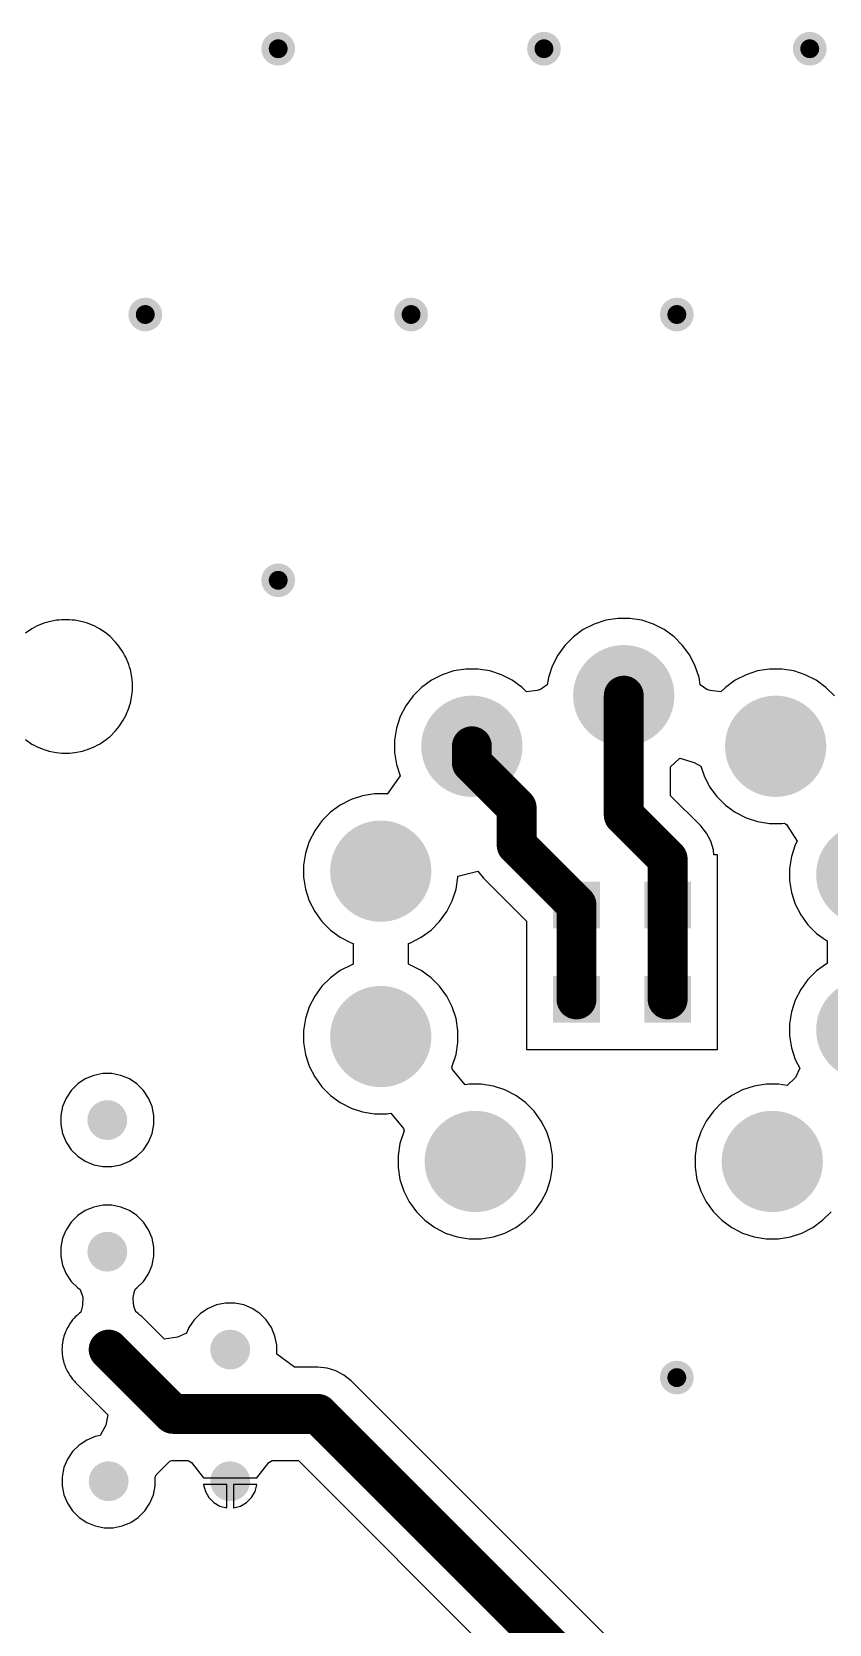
# Model space of a CAD drawing. Header units: inches. Extents: x 4.53 to 13.89, y 0.79 to 10.58.
# Drawn here: x 6.131 to 7.312, y 5.147 to 7.505 of the extents above; entities that cross this region are included whole.
import ezdxf

# ---------------------------------------------------------------- set-up
doc = ezdxf.new("R2010")
doc.units = ezdxf.units.IN
doc.header["$MEASUREMENT"] = 0
for name, color, linetype in [('Bottom Layer', 5, 'Continuous'), ('Pad Holes', 156, 'Continuous'), ('Via Holes', 16, 'Continuous')]:
    doc.layers.add(name, color=color, linetype=linetype)

# ---------------------------------------------------------------- blocks, each defined once
blk = doc.blocks.new('RES_2W_VERTICAL_38')
at = {"layer": 'Bottom Layer'}
h = blk.add_hatch(color=5, dxfattribs=at)
edge = h.paths.add_edge_path()
edge.add_arc((0, 0), 0.0295, 0, 360)
h = blk.add_hatch(color=5, dxfattribs=at)
edge = h.paths.add_edge_path()
edge.add_arc((0.195, 0), 0.0295, 0, 360)
at = {"layer": 'Pad Holes'}
h = blk.add_hatch(color=7, dxfattribs=at)
edge = h.paths.add_edge_path()
edge.add_arc((0, 0), 0.0197, 0, 360)
h = blk.add_hatch(color=7, dxfattribs=at)
edge = h.paths.add_edge_path()
edge.add_arc((0.195, 0), 0.0197, 0, 360)
blk = doc.blocks.new('EL84_B_58')
at = {"layer": 'Bottom Layer'}
h = blk.add_hatch(color=5, dxfattribs=at)
edge = h.paths.add_edge_path()
edge.add_arc((-0.22, 0.31), 0.075, 0, 360)
h = blk.add_hatch(color=5, dxfattribs=at)
edge = h.paths.add_edge_path()
edge.add_arc((0.22, 0.31), 0.075, 0, 360)
h = blk.add_hatch(color=5, dxfattribs=at)
edge = h.paths.add_edge_path()
edge.add_arc((-0.36, 0.115), 0.075, 0, 360)
h = blk.add_hatch(color=5, dxfattribs=at)
edge = h.paths.add_edge_path()
edge.add_arc((0.36, 0.125), 0.075, 0, 360)
for points in [[(-0.0996, 0.1046), (-0.0304, 0.1046), (-0.0304, 0.0354), (-0.0996, 0.0354)], [(0.0354, 0.1046), (0.1046, 0.1046), (0.1046, 0.0354), (0.0354, 0.0354)], [(-0.0996, -0.0354), (-0.0304, -0.0354), (-0.0304, -0.1046), (-0.0996, -0.1046)], [(0.0354, -0.0354), (0.1046, -0.0354), (0.1046, -0.1046), (0.0354, -0.1046)]]:
    blk.add_hatch(color=5, dxfattribs=at).paths.add_polyline_path(points)
h = blk.add_hatch(color=5, dxfattribs=at)
edge = h.paths.add_edge_path()
edge.add_arc((-0.36, -0.115), 0.075, 0, 360)
h = blk.add_hatch(color=5, dxfattribs=at)
edge = h.paths.add_edge_path()
edge.add_arc((0.36, -0.12), 0.075, 0, 360)
h = blk.add_hatch(color=5, dxfattribs=at)
edge = h.paths.add_edge_path()
edge.add_arc((-0.225, -0.305), 0.075, 0, 360)
h = blk.add_hatch(color=5, dxfattribs=at)
edge = h.paths.add_edge_path()
edge.add_arc((0.225, -0.305), 0.075, 0, 360)
h = blk.add_hatch(color=5, dxfattribs=at)
edge = h.paths.add_edge_path()
edge.add_arc((0, -0.38), 0.075, 0, 360)
at = {"layer": 'Pad Holes'}
h = blk.add_hatch(color=7, dxfattribs=at)
edge = h.paths.add_edge_path()
edge.add_arc((-0.22, 0.31), 0.038, 0, 360)
h = blk.add_hatch(color=7, dxfattribs=at)
edge = h.paths.add_edge_path()
edge.add_arc((0.22, 0.31), 0.038, 0, 360)
h = blk.add_hatch(color=7, dxfattribs=at)
edge = h.paths.add_edge_path()
edge.add_arc((-0.36, 0.115), 0.038, 0, 360)
h = blk.add_hatch(color=7, dxfattribs=at)
edge = h.paths.add_edge_path()
edge.add_arc((0.36, 0.125), 0.038, 0, 360)
h = blk.add_hatch(color=7, dxfattribs=at)
edge = h.paths.add_edge_path()
edge.add_arc((-0.065, 0.07), 0.0222, 0, 360)
h = blk.add_hatch(color=7, dxfattribs=at)
edge = h.paths.add_edge_path()
edge.add_arc((0.07, 0.07), 0.0222, 0, 360)
h = blk.add_hatch(color=7, dxfattribs=at)
edge = h.paths.add_edge_path()
edge.add_arc((-0.065, -0.07), 0.0222, 0, 360)
h = blk.add_hatch(color=7, dxfattribs=at)
edge = h.paths.add_edge_path()
edge.add_arc((0.07, -0.07), 0.0222, 0, 360)
h = blk.add_hatch(color=7, dxfattribs=at)
edge = h.paths.add_edge_path()
edge.add_arc((-0.36, -0.115), 0.038, 0, 360)
h = blk.add_hatch(color=7, dxfattribs=at)
edge = h.paths.add_edge_path()
edge.add_arc((0.36, -0.12), 0.038, 0, 360)
h = blk.add_hatch(color=7, dxfattribs=at)
edge = h.paths.add_edge_path()
edge.add_arc((-0.225, -0.305), 0.038, 0, 360)
h = blk.add_hatch(color=7, dxfattribs=at)
edge = h.paths.add_edge_path()
edge.add_arc((0.225, -0.305), 0.038, 0, 360)
h = blk.add_hatch(color=7, dxfattribs=at)
edge = h.paths.add_edge_path()
edge.add_arc((0, -0.38), 0.038, 0, 360)
blk = doc.blocks.new('RES_2W_VERTICAL_94')
at = {"layer": 'Bottom Layer'}
h = blk.add_hatch(color=5, dxfattribs=at)
edge = h.paths.add_edge_path()
edge.add_arc((0, 0), 0.0295, 0, 360)
h = blk.add_hatch(color=5, dxfattribs=at)
edge = h.paths.add_edge_path()
edge.add_arc((0.195, 0), 0.0295, 0, 360)
at = {"layer": 'Pad Holes'}
h = blk.add_hatch(color=7, dxfattribs=at)
edge = h.paths.add_edge_path()
edge.add_arc((0, 0), 0.0197, 0, 360)
h = blk.add_hatch(color=7, dxfattribs=at)
edge = h.paths.add_edge_path()
edge.add_arc((0.195, 0), 0.0197, 0, 360)
blk = doc.blocks.new('RES_2W_VERTICAL_98')
at = {"layer": 'Bottom Layer'}
h = blk.add_hatch(color=5, dxfattribs=at)
edge = h.paths.add_edge_path()
edge.add_arc((0, 0), 0.0295, 0, 360)
h = blk.add_hatch(color=5, dxfattribs=at)
edge = h.paths.add_edge_path()
edge.add_arc((0.195, 0), 0.0295, 0, 360)
at = {"layer": 'Pad Holes'}
h = blk.add_hatch(color=7, dxfattribs=at)
edge = h.paths.add_edge_path()
edge.add_arc((0, 0), 0.0197, 0, 360)
h = blk.add_hatch(color=7, dxfattribs=at)
edge = h.paths.add_edge_path()
edge.add_arc((0.195, 0), 0.0197, 0, 360)

msp = doc.modelspace()

# ---------------------------------------------------------------- hatches: boundary and pattern name
at = {"layer": 'Bottom Layer'}
h = msp.add_hatch(color=5, dxfattribs=at)
edge = h.paths.add_edge_path()
edge.add_arc((6.4961, 7.4803), 0.025, 0, 360)
h = msp.add_hatch(color=5, dxfattribs=at)
edge = h.paths.add_edge_path()
edge.add_arc((6.8898, 7.4803), 0.025, 0, 360)
h = msp.add_hatch(color=5, dxfattribs=at)
edge = h.paths.add_edge_path()
edge.add_arc((7.2835, 7.4803), 0.025, 0, 360)
h = msp.add_hatch(color=5, dxfattribs=at)
edge = h.paths.add_edge_path()
edge.add_arc((6.2992, 7.0866), 0.025, 0, 360)
h = msp.add_hatch(color=5, dxfattribs=at)
edge = h.paths.add_edge_path()
edge.add_arc((6.6929, 7.0866), 0.025, 0, 360)
h = msp.add_hatch(color=5, dxfattribs=at)
edge = h.paths.add_edge_path()
edge.add_arc((7.0866, 7.0866), 0.025, 0, 360)
h = msp.add_hatch(color=5, dxfattribs=at)
edge = h.paths.add_edge_path()
edge.add_arc((6.4961, 6.6929), 0.025, 0, 360)
h = msp.add_hatch(color=5, dxfattribs=at)
edge = h.paths.add_edge_path()
edge.add_arc((7.0866, 5.5118), 0.025, 0, 360)
at = {"layer": 'Via Holes'}
h = msp.add_hatch(color=7, dxfattribs=at)
edge = h.paths.add_edge_path()
edge.add_arc((6.4961, 7.4803), 0.014, 0, 360)
h = msp.add_hatch(color=7, dxfattribs=at)
edge = h.paths.add_edge_path()
edge.add_arc((6.8898, 7.4803), 0.014, 0, 360)
h = msp.add_hatch(color=7, dxfattribs=at)
edge = h.paths.add_edge_path()
edge.add_arc((7.2835, 7.4803), 0.014, 0, 360)
h = msp.add_hatch(color=7, dxfattribs=at)
edge = h.paths.add_edge_path()
edge.add_arc((6.2992, 7.0866), 0.014, 0, 360)
h = msp.add_hatch(color=7, dxfattribs=at)
edge = h.paths.add_edge_path()
edge.add_arc((6.6929, 7.0866), 0.014, 0, 360)
h = msp.add_hatch(color=7, dxfattribs=at)
edge = h.paths.add_edge_path()
edge.add_arc((7.0866, 7.0866), 0.014, 0, 360)
h = msp.add_hatch(color=7, dxfattribs=at)
edge = h.paths.add_edge_path()
edge.add_arc((6.4961, 6.6929), 0.014, 0, 360)
h = msp.add_hatch(color=7, dxfattribs=at)
edge = h.paths.add_edge_path()
edge.add_arc((7.0866, 5.5118), 0.014, 0, 360)

# ---------------------------------------------------------------- linework, layer by layer
at = {"layer": 'Bottom Layer'}
for p, q in [((6.1489, 6.6292), (6.1382, 6.6247)), ((6.1527, 6.6302), (6.1489, 6.6292)), ((6.1564, 6.6314), (6.1527, 6.6302)), ((6.1678, 6.6337), (6.1564, 6.6314)), ((6.1717, 6.6339), (6.1678, 6.6337)), ((6.1755, 6.6344), (6.1717, 6.6339)), ((6.1872, 6.6344), (6.1755, 6.6344)), ((6.191, 6.6339), (6.1872, 6.6344)), ((6.1949, 6.6337), (6.191, 6.6339)), ((6.2063, 6.6314), (6.1949, 6.6337)), ((6.21, 6.6302), (6.2063, 6.6314)), ((6.2138, 6.6292), (6.21, 6.6302)), ((6.2245, 6.6247), (6.2138, 6.6292)), ((6.9812, 6.6336), (6.9641, 6.628)), ((6.999, 6.6364), (6.9812, 6.6336)), ((7.017, 6.6364), (6.999, 6.6364)), ((7.0348, 6.6336), (7.017, 6.6364)), ((7.0519, 6.628), (7.0348, 6.6336)), ((6.1313, 6.621), (6.1216, 6.6146)), ((6.1348, 6.6228), (6.1313, 6.621)), ((6.1382, 6.6247), (6.1348, 6.6228)), ((6.2279, 6.6228), (6.2245, 6.6247)), ((6.2314, 6.621), (6.2279, 6.6228)), ((6.2411, 6.6146), (6.2314, 6.621)), ((6.244, 6.612), (6.2411, 6.6146)), ((6.2471, 6.6096), (6.244, 6.612)), ((6.2553, 6.6014), (6.2471, 6.6096)), ((6.9335, 6.6092), (6.9208, 6.5965)), ((6.9481, 6.6198), (6.9335, 6.6092)), ((6.9641, 6.628), (6.9481, 6.6198)), ((7.0679, 6.6198), (7.0519, 6.628)), ((7.0825, 6.6092), (7.0679, 6.6198)), ((7.0952, 6.5965), (7.0825, 6.6092)), ((6.2577, 6.5983), (6.2553, 6.6014)), ((6.2602, 6.5954), (6.2577, 6.5983)), ((6.2667, 6.5857), (6.2602, 6.5954)), ((6.2684, 6.5822), (6.2667, 6.5857)), ((6.2704, 6.5789), (6.2684, 6.5822)), ((6.9102, 6.5819), (6.902, 6.5659)), ((6.9208, 6.5965), (6.9102, 6.5819)), ((7.1058, 6.5819), (7.0952, 6.5965)), ((7.114, 6.5659), (7.1058, 6.5819)), ((6.2748, 6.5681), (6.2704, 6.5789)), ((6.2758, 6.5643), (6.2748, 6.5681)), ((6.2771, 6.5607), (6.2758, 6.5643)), ((6.2794, 6.5492), (6.2771, 6.5607)), ((6.7562, 6.5586), (6.7391, 6.553)), ((6.774, 6.5614), (6.7562, 6.5586)), ((6.792, 6.5614), (6.774, 6.5614)), ((6.8098, 6.5586), (6.792, 6.5614)), ((6.8269, 6.553), (6.8098, 6.5586)), ((6.902, 6.5659), (6.8964, 6.5488)), ((7.1196, 6.5488), (7.114, 6.5659)), ((7.2062, 6.5586), (7.1891, 6.553)), ((7.224, 6.5614), (7.2062, 6.5586)), ((7.242, 6.5614), (7.224, 6.5614)), ((7.2598, 6.5586), (7.242, 6.5614)), ((7.2769, 6.553), (7.2598, 6.5586)), ((6.2796, 6.5454), (6.2794, 6.5492)), ((6.2801, 6.5415), (6.2796, 6.5454)), ((6.2801, 6.5299), (6.2801, 6.5415)), ((6.7085, 6.5342), (6.6958, 6.5215)), ((6.7231, 6.5448), (6.7085, 6.5342)), ((6.7391, 6.553), (6.7231, 6.5448)), ((6.8429, 6.5448), (6.8269, 6.553)), ((6.8575, 6.5342), (6.8429, 6.5448)), ((6.8641, 6.5276), (6.8575, 6.5342)), ((6.8947, 6.538), (6.8847, 6.5313)), ((6.8964, 6.5488), (6.8947, 6.538)), ((7.1213, 6.538), (7.1196, 6.5488)), ((7.1313, 6.5313), (7.1213, 6.538)), ((7.1585, 6.5342), (7.1519, 6.5276)), ((7.1731, 6.5448), (7.1585, 6.5342)), ((7.1891, 6.553), (7.1731, 6.5448)), ((7.2929, 6.5448), (7.2769, 6.553)), ((7.3075, 6.5342), (7.2929, 6.5448)), ((7.3202, 6.5215), (7.3075, 6.5342)), ((6.2758, 6.507), (6.2771, 6.5107)), ((6.2771, 6.5107), (6.2794, 6.5221)), ((6.2794, 6.5221), (6.2796, 6.526)), ((6.2796, 6.526), (6.2801, 6.5299)), ((6.6958, 6.5215), (6.6852, 6.5069)), ((6.8798, 6.5294), (6.8641, 6.5276)), ((6.8847, 6.5313), (6.8798, 6.5294)), ((7.1362, 6.5294), (7.1313, 6.5313)), ((7.1519, 6.5276), (7.1362, 6.5294)), ((6.2667, 6.4856), (6.2684, 6.4891)), ((6.2684, 6.4891), (6.2704, 6.4925)), ((6.2704, 6.4925), (6.2748, 6.5033)), ((6.2748, 6.5033), (6.2758, 6.507)), ((6.677, 6.4909), (6.6714, 6.4738)), ((6.6852, 6.5069), (6.677, 6.4909)), ((6.2471, 6.4617), (6.2553, 6.47)), ((6.2553, 6.47), (6.2577, 6.473)), ((6.2577, 6.473), (6.2602, 6.476)), ((6.2602, 6.476), (6.2667, 6.4856)), ((6.6714, 6.4738), (6.6686, 6.456)), ((6.1216, 6.4568), (6.1313, 6.4503)), ((6.1313, 6.4503), (6.1348, 6.4486)), ((6.1348, 6.4486), (6.1382, 6.4467)), ((6.1382, 6.4467), (6.1489, 6.4422)), ((6.1489, 6.4422), (6.1527, 6.4412)), ((6.1527, 6.4412), (6.1564, 6.4399)), ((6.1564, 6.4399), (6.1678, 6.4377)), ((6.1949, 6.4377), (6.2063, 6.4399)), ((6.2063, 6.4399), (6.21, 6.4412)), ((6.21, 6.4412), (6.2138, 6.4422)), ((6.2138, 6.4422), (6.2245, 6.4467)), ((6.2245, 6.4467), (6.2279, 6.4486)), ((6.2279, 6.4486), (6.2314, 6.4503)), ((6.2314, 6.4503), (6.2411, 6.4568)), ((6.2411, 6.4568), (6.244, 6.4594)), ((6.244, 6.4594), (6.2471, 6.4617)), ((6.6686, 6.456), (6.6686, 6.438)), ((6.1678, 6.4377), (6.1717, 6.4374)), ((6.1717, 6.4374), (6.1755, 6.4369)), ((6.1755, 6.4369), (6.1872, 6.4369)), ((6.1872, 6.4369), (6.191, 6.4374)), ((6.191, 6.4374), (6.1949, 6.4377)), ((6.6686, 6.438), (6.6714, 6.4202)), ((6.6714, 6.4202), (6.677, 6.4031)), ((7.0772, 6.4167), (7.0913, 6.4292)), ((7.0772, 6.3737), (7.0772, 6.4167)), ((7.0913, 6.4292), (7.1125, 6.4229)), ((7.1125, 6.4229), (7.1224, 6.4174)), ((7.1224, 6.4174), (7.127, 6.4031)), ((6.677, 6.4031), (6.6575, 6.3763)), ((7.127, 6.4031), (7.1352, 6.3871)), ((6.6212, 6.3736), (6.6041, 6.368)), ((6.639, 6.3764), (6.6212, 6.3736)), ((6.657, 6.3764), (6.639, 6.3764)), ((6.6575, 6.3763), (6.657, 6.3764)), ((7.122, 6.329), (7.0772, 6.3737)), ((7.1352, 6.3871), (7.1458, 6.3725)), ((7.1458, 6.3725), (7.1585, 6.3598)), ((6.5735, 6.3492), (6.5608, 6.3365)), ((6.5881, 6.3598), (6.5735, 6.3492)), ((6.6041, 6.368), (6.5881, 6.3598)), ((7.1585, 6.3598), (7.1731, 6.3492)), ((7.1731, 6.3492), (7.1891, 6.341)), ((6.5502, 6.3219), (6.542, 6.3059)), ((6.5608, 6.3365), (6.5502, 6.3219)), ((7.1306, 6.3185), (7.122, 6.329)), ((7.1891, 6.341), (7.2062, 6.3354)), ((7.2062, 6.3354), (7.224, 6.3326)), ((7.224, 6.3326), (7.242, 6.3326)), ((7.242, 6.3326), (7.246, 6.3333)), ((7.246, 6.3333), (7.249, 6.3312)), ((7.249, 6.3312), (7.2649, 6.3066)), ((6.542, 6.3059), (6.5364, 6.2888)), ((7.137, 6.3065), (7.1306, 6.3185)), ((7.1409, 6.2935), (7.137, 6.3065)), ((7.262, 6.3009), (7.2564, 6.2838)), ((7.2649, 6.3066), (7.262, 6.3009)), ((6.5364, 6.2888), (6.5336, 6.271)), ((7.1416, 6.286), (7.1409, 6.2935)), ((7.147, 6.286), (7.1416, 6.286)), ((7.147, 6.138), (7.147, 6.286)), ((7.2564, 6.2838), (7.2536, 6.266)), ((6.5336, 6.271), (6.5336, 6.253)), ((6.5336, 6.253), (6.5364, 6.2352)), ((6.7596, 6.2352), (6.7624, 6.253)), ((6.7624, 6.2546), (6.7918, 6.2622)), ((6.7624, 6.253), (6.7624, 6.2546)), ((6.7918, 6.2622), (6.8004, 6.2517)), ((6.8004, 6.2517), (6.864, 6.1881)), ((7.2536, 6.266), (7.2536, 6.248)), ((6.5364, 6.2352), (6.542, 6.2181)), ((6.754, 6.2181), (6.7596, 6.2352)), ((7.2536, 6.248), (7.2564, 6.2302)), ((7.2564, 6.2302), (7.262, 6.2131)), ((6.542, 6.2181), (6.5502, 6.2021)), ((6.7458, 6.2021), (6.754, 6.2181)), ((7.262, 6.2131), (7.2702, 6.1971)), ((6.5502, 6.2021), (6.5608, 6.1875)), ((6.5608, 6.1875), (6.5735, 6.1748)), ((6.7225, 6.1748), (6.7352, 6.1875)), ((6.7352, 6.1875), (6.7458, 6.2021)), ((6.864, 6.1881), (6.864, 6.138)), ((7.2702, 6.1971), (7.2808, 6.1825)), ((7.2808, 6.1825), (7.2935, 6.1698)), ((6.5735, 6.1748), (6.5881, 6.1642)), ((6.5881, 6.1642), (6.6041, 6.156)), ((6.6919, 6.156), (6.7079, 6.1642)), ((6.7079, 6.1642), (6.7225, 6.1748)), ((7.2935, 6.1698), (7.3081, 6.1592)), ((7.3081, 6.1592), (7.3093, 6.1586)), ((7.3093, 6.1586), (7.3093, 6.1254)), ((6.6041, 6.156), (6.6071, 6.155)), ((6.6071, 6.155), (6.6071, 6.124)), ((6.6889, 6.155), (6.6919, 6.156)), ((6.6889, 6.124), (6.6889, 6.155)), ((6.864, 6.138), (6.864, 5.998)), ((7.147, 5.998), (7.147, 6.138)), ((6.5881, 6.1148), (6.5735, 6.1042)), ((6.6041, 6.123), (6.5881, 6.1148)), ((6.6071, 6.124), (6.6041, 6.123)), ((6.6919, 6.123), (6.6889, 6.124)), ((6.7079, 6.1148), (6.6919, 6.123)), ((6.7225, 6.1042), (6.7079, 6.1148)), ((7.2935, 6.1142), (7.2808, 6.1015)), ((7.3081, 6.1248), (7.2935, 6.1142)), ((7.3093, 6.1254), (7.3081, 6.1248)), ((6.5608, 6.0915), (6.5502, 6.0769)), ((6.5735, 6.1042), (6.5608, 6.0915)), ((6.7352, 6.0915), (6.7225, 6.1042)), ((6.7458, 6.0769), (6.7352, 6.0915)), ((7.2702, 6.0869), (7.262, 6.0709)), ((7.2808, 6.1015), (7.2702, 6.0869)), ((6.5502, 6.0769), (6.542, 6.0609)), ((6.754, 6.0609), (6.7458, 6.0769)), ((7.262, 6.0709), (7.2564, 6.0538)), ((6.5364, 6.0438), (6.5336, 6.026)), ((6.542, 6.0609), (6.5364, 6.0438)), ((6.7596, 6.0438), (6.754, 6.0609)), ((6.7624, 6.026), (6.7596, 6.0438)), ((7.2564, 6.0538), (7.2536, 6.036)), ((6.5336, 6.026), (6.5336, 6.008)), ((6.7624, 6.008), (6.7624, 6.026)), ((7.2536, 6.036), (7.2536, 6.018)), ((7.2536, 6.018), (7.2564, 6.0002)), ((6.5336, 6.008), (6.5364, 5.9902)), ((6.7596, 5.9902), (6.7624, 6.008)), ((6.864, 5.998), (7.147, 5.998)), ((7.2564, 6.0002), (7.262, 5.9831)), ((6.5364, 5.9902), (6.542, 5.9731)), ((6.542, 5.9731), (6.5502, 5.9571)), ((6.7532, 5.9715), (6.754, 5.9731)), ((6.7541, 5.9683), (6.7532, 5.9715)), ((6.754, 5.9731), (6.7596, 5.9902)), ((6.773, 5.9454), (6.7541, 5.9683)), ((7.262, 5.9831), (7.2686, 5.9701)), ((7.2686, 5.9701), (7.2623, 5.9563)), ((6.1991, 5.9468), (6.1895, 5.9372)), ((6.2104, 5.9543), (6.1991, 5.9468)), ((6.2229, 5.9595), (6.2104, 5.9543)), ((6.2362, 5.9622), (6.2229, 5.9595)), ((6.2498, 5.9622), (6.2362, 5.9622)), ((6.2631, 5.9595), (6.2498, 5.9622)), ((6.2756, 5.9543), (6.2631, 5.9595)), ((6.2869, 5.9468), (6.2756, 5.9543)), ((6.2965, 5.9372), (6.2869, 5.9468)), ((6.5502, 5.9571), (6.5608, 5.9425)), ((6.779, 5.9464), (6.773, 5.9454)), ((6.797, 5.9464), (6.779, 5.9464)), ((6.8148, 5.9436), (6.797, 5.9464)), ((7.219, 5.9464), (7.2012, 5.9436)), ((7.237, 5.9464), (7.219, 5.9464)), ((7.2502, 5.9443), (7.237, 5.9464)), ((7.2623, 5.9563), (7.2502, 5.9443)), ((6.1819, 5.9259), (6.1768, 5.9134)), ((6.1895, 5.9372), (6.1819, 5.9259)), ((6.3041, 5.9259), (6.2965, 5.9372)), ((6.3092, 5.9134), (6.3041, 5.9259)), ((6.5608, 5.9425), (6.5735, 5.9298)), ((6.5735, 5.9298), (6.5881, 5.9192)), ((6.8319, 5.938), (6.8148, 5.9436)), ((6.8479, 5.9298), (6.8319, 5.938)), ((6.8625, 5.9192), (6.8479, 5.9298)), ((7.1681, 5.9298), (7.1535, 5.9192)), ((7.1841, 5.938), (7.1681, 5.9298)), ((7.2012, 5.9436), (7.1841, 5.938)), ((6.1768, 5.9134), (6.1741, 5.9)), ((6.1741, 5.9), (6.1741, 5.8865)), ((6.3119, 5.9), (6.3092, 5.9134)), ((6.3119, 5.8865), (6.3119, 5.9)), ((6.5881, 5.9192), (6.6041, 5.911)), ((6.6041, 5.911), (6.6212, 5.9054)), ((6.6212, 5.9054), (6.639, 5.9026)), ((6.639, 5.9026), (6.657, 5.9026)), ((6.657, 5.9026), (6.663, 5.9036)), ((6.663, 5.9036), (6.6819, 5.8807)), ((6.8752, 5.9065), (6.8625, 5.9192)), ((6.8858, 5.8919), (6.8752, 5.9065)), ((7.1408, 5.9065), (7.1302, 5.8919)), ((7.1535, 5.9192), (7.1408, 5.9065)), ((6.1741, 5.8865), (6.1768, 5.8732)), ((6.3092, 5.8732), (6.3119, 5.8865)), ((6.682, 5.8759), (6.6764, 5.8588)), ((6.6819, 5.8807), (6.6828, 5.8775)), ((6.6828, 5.8775), (6.682, 5.8759)), ((6.894, 5.8759), (6.8858, 5.8919)), ((6.8996, 5.8588), (6.894, 5.8759)), ((7.122, 5.8759), (7.1164, 5.8588)), ((7.1302, 5.8919), (7.122, 5.8759)), ((6.1768, 5.8732), (6.1819, 5.8606)), ((6.1819, 5.8606), (6.1895, 5.8493)), ((6.2965, 5.8493), (6.3041, 5.8606)), ((6.3041, 5.8606), (6.3092, 5.8732)), ((6.6764, 5.8588), (6.6736, 5.841)), ((6.9024, 5.841), (6.8996, 5.8588)), ((7.1164, 5.8588), (7.1136, 5.841)), ((6.1895, 5.8493), (6.1991, 5.8397)), ((6.1991, 5.8397), (6.2104, 5.8322)), ((6.2104, 5.8322), (6.2229, 5.827)), ((6.2229, 5.827), (6.2362, 5.8244)), ((6.2498, 5.8244), (6.2631, 5.827)), ((6.2631, 5.827), (6.2756, 5.8322)), ((6.2756, 5.8322), (6.2869, 5.8397)), ((6.2869, 5.8397), (6.2965, 5.8493)), ((6.6736, 5.841), (6.6736, 5.823)), ((6.9024, 5.823), (6.9024, 5.841)), ((7.1136, 5.841), (7.1136, 5.823)), ((6.2362, 5.8244), (6.2498, 5.8244)), ((6.6736, 5.823), (6.6764, 5.8052)), ((6.6764, 5.8052), (6.682, 5.7881)), ((6.894, 5.7881), (6.8996, 5.8052)), ((6.8996, 5.8052), (6.9024, 5.823)), ((7.1136, 5.823), (7.1164, 5.8052)), ((7.1164, 5.8052), (7.122, 5.7881)), ((6.682, 5.7881), (6.6902, 5.7721)), ((6.8858, 5.7721), (6.894, 5.7881)), ((7.122, 5.7881), (7.1302, 5.7721)), ((6.2104, 5.7593), (6.1991, 5.7518)), ((6.2229, 5.7645), (6.2104, 5.7593)), ((6.2362, 5.7672), (6.2229, 5.7645)), ((6.2498, 5.7672), (6.2362, 5.7672)), ((6.2631, 5.7645), (6.2498, 5.7672)), ((6.2756, 5.7593), (6.2631, 5.7645)), ((6.2869, 5.7518), (6.2756, 5.7593)), ((6.6902, 5.7721), (6.7008, 5.7575)), ((6.7008, 5.7575), (6.7135, 5.7448)), ((6.8625, 5.7448), (6.8752, 5.7575)), ((6.8752, 5.7575), (6.8858, 5.7721)), ((7.1302, 5.7721), (7.1408, 5.7575)), ((7.1408, 5.7575), (7.1535, 5.7448)), ((7.3025, 5.7448), (7.3152, 5.7575)), ((6.1895, 5.7422), (6.1819, 5.7309)), ((6.1991, 5.7518), (6.1895, 5.7422)), ((6.2965, 5.7422), (6.2869, 5.7518)), ((6.3041, 5.7309), (6.2965, 5.7422)), ((6.7135, 5.7448), (6.7281, 5.7342)), ((6.7281, 5.7342), (6.7441, 5.726)), ((6.8319, 5.726), (6.8479, 5.7342)), ((6.8479, 5.7342), (6.8625, 5.7448)), ((7.1535, 5.7448), (7.1681, 5.7342)), ((7.1681, 5.7342), (7.1841, 5.726)), ((7.2719, 5.726), (7.2879, 5.7342)), ((7.2879, 5.7342), (7.3025, 5.7448)), ((6.1768, 5.7184), (6.1741, 5.705)), ((6.1819, 5.7309), (6.1768, 5.7184)), ((6.3092, 5.7184), (6.3041, 5.7309)), ((6.3119, 5.705), (6.3092, 5.7184)), ((6.7441, 5.726), (6.7612, 5.7204)), ((6.7612, 5.7204), (6.779, 5.7176)), ((6.779, 5.7176), (6.797, 5.7176)), ((6.797, 5.7176), (6.8148, 5.7204)), ((6.8148, 5.7204), (6.8319, 5.726)), ((7.1841, 5.726), (7.2012, 5.7204)), ((7.2012, 5.7204), (7.219, 5.7176)), ((7.219, 5.7176), (7.237, 5.7176)), ((7.237, 5.7176), (7.2548, 5.7204)), ((7.2548, 5.7204), (7.2719, 5.726)), ((6.1741, 5.705), (6.1741, 5.6915)), ((6.1741, 5.6915), (6.1768, 5.6782)), ((6.3092, 5.6782), (6.3119, 5.6915)), ((6.3119, 5.6915), (6.3119, 5.705)), ((6.1768, 5.6782), (6.1819, 5.6656)), ((6.1819, 5.6656), (6.1895, 5.6543)), ((6.2965, 5.6543), (6.3041, 5.6656)), ((6.3041, 5.6656), (6.3092, 5.6782)), ((6.1895, 5.6543), (6.1991, 5.6447)), ((6.1991, 5.6447), (6.2027, 5.6423)), ((6.2027, 5.6423), (6.2067, 5.6309)), ((6.2813, 5.6303), (6.2834, 5.6396)), ((6.2834, 5.6396), (6.2848, 5.6433)), ((6.2848, 5.6433), (6.2869, 5.6447)), ((6.2869, 5.6447), (6.2965, 5.6543)), ((6.2062, 5.6188), (6.2039, 5.6087)), ((6.2067, 5.6309), (6.2062, 5.6188)), ((6.2812, 5.628), (6.2813, 5.6303)), ((6.2825, 5.6176), (6.2812, 5.628)), ((6.2854, 5.6093), (6.2825, 5.6176)), ((6.3924, 5.6143), (6.3811, 5.6068)), ((6.4049, 5.6195), (6.3924, 5.6143)), ((6.4182, 5.6222), (6.4049, 5.6195)), ((6.4318, 5.6222), (6.4182, 5.6222)), ((6.4451, 5.6195), (6.4318, 5.6222)), ((6.4576, 5.6143), (6.4451, 5.6195)), ((6.4689, 5.6068), (6.4576, 5.6143)), ((6.1874, 5.5917), (6.1858, 5.5887)), ((6.1896, 5.5944), (6.1874, 5.5917)), ((6.1915, 5.5972), (6.1896, 5.5944)), ((6.1939, 5.5996), (6.1915, 5.5972)), ((6.196, 5.6022), (6.1939, 5.5996)), ((6.1987, 5.6044), (6.196, 5.6022)), ((6.2011, 5.6068), (6.1987, 5.6044)), ((6.2039, 5.6087), (6.2011, 5.6068)), ((6.2861, 5.6087), (6.2854, 5.6093)), ((6.2889, 5.6068), (6.2861, 5.6087)), ((6.2913, 5.6044), (6.2889, 5.6068)), ((6.294, 5.6022), (6.2913, 5.6044)), ((6.3277, 5.5685), (6.294, 5.6022)), ((6.3715, 5.5972), (6.3639, 5.5859)), ((6.3811, 5.6068), (6.3715, 5.5972)), ((6.4785, 5.5972), (6.4689, 5.6068)), ((6.4861, 5.5859), (6.4785, 5.5972)), ((6.1771, 5.5668), (6.1768, 5.5634)), ((6.1781, 5.57), (6.1771, 5.5668)), ((6.1788, 5.5734), (6.1781, 5.57)), ((6.1801, 5.5765), (6.1788, 5.5734)), ((6.181, 5.5798), (6.1801, 5.5765)), ((6.1826, 5.5828), (6.181, 5.5798)), ((6.1839, 5.5859), (6.1826, 5.5828)), ((6.1858, 5.5887), (6.1839, 5.5859)), ((6.3469, 5.5715), (6.3277, 5.5685)), ((6.3605, 5.5775), (6.3469, 5.5715)), ((6.3639, 5.5859), (6.3605, 5.5775)), ((6.4912, 5.5734), (6.4861, 5.5859)), ((6.4939, 5.56), (6.4912, 5.5734)), ((6.1761, 5.5566), (6.1758, 5.5533)), ((6.1758, 5.5533), (6.1761, 5.5499)), ((6.1768, 5.5634), (6.1761, 5.56)), ((6.1761, 5.56), (6.1761, 5.5566)), ((6.1761, 5.5499), (6.1761, 5.5465)), ((6.1761, 5.5465), (6.1768, 5.5431)), ((6.1768, 5.5431), (6.1771, 5.5398)), ((6.4939, 5.5465), (6.4939, 5.56)), ((6.5201, 5.5272), (6.4939, 5.5465)), ((6.1771, 5.5398), (6.1781, 5.5365)), ((6.1781, 5.5365), (6.1788, 5.5332)), ((6.1788, 5.5332), (6.1801, 5.53)), ((6.1801, 5.53), (6.181, 5.5268)), ((6.181, 5.5268), (6.1826, 5.5238)), ((6.1826, 5.5238), (6.1839, 5.5206)), ((6.1839, 5.5206), (6.1858, 5.5178)), ((6.555, 5.5272), (6.5201, 5.5272)), ((6.5685, 5.5259), (6.555, 5.5272)), ((6.5815, 5.522), (6.5685, 5.5259)), ((6.5935, 5.5156), (6.5815, 5.522)), ((6.1858, 5.5178), (6.1874, 5.5148)), ((6.1874, 5.5148), (6.1896, 5.5122)), ((6.1896, 5.5122), (6.1915, 5.5093)), ((6.1915, 5.5093), (6.1939, 5.5069)), ((6.1939, 5.5069), (6.196, 5.5043)), ((6.196, 5.5043), (6.2437, 5.4567)), ((6.604, 5.507), (6.5935, 5.5156)), ((6.9922, 5.1187), (6.604, 5.507)), ((6.2437, 5.4567), (6.2409, 5.4415)), ((6.2326, 5.426), (6.2249, 5.4245)), ((6.2409, 5.4415), (6.2326, 5.426)), ((6.1915, 5.4022), (6.1839, 5.3909)), ((6.2011, 5.4118), (6.1915, 5.4022)), ((6.2124, 5.4193), (6.2011, 5.4118)), ((6.2249, 5.4245), (6.2124, 5.4193)), ((6.1788, 5.3784), (6.1761, 5.365)), ((6.1839, 5.3909), (6.1788, 5.3784)), ((6.3153, 5.3677), (6.3355, 5.3878)), ((6.3355, 5.3878), (6.3385, 5.3889)), ((6.3385, 5.3889), (6.3403, 5.3888)), ((6.3403, 5.3888), (6.3629, 5.3888)), ((6.3629, 5.3888), (6.3679, 5.3858)), ((6.3679, 5.3858), (6.3855, 5.3635)), ((6.4645, 5.3635), (6.4821, 5.3858)), ((6.4821, 5.3858), (6.4871, 5.3888)), ((6.4871, 5.3888), (6.5263, 5.3888)), ((6.5263, 5.3888), (6.9146, 5.0005)), ((6.1761, 5.365), (6.1761, 5.3515)), ((6.3139, 5.3631), (6.3144, 5.366)), ((6.3139, 5.3515), (6.3139, 5.3631)), ((6.3144, 5.366), (6.3153, 5.3677)), ((6.3855, 5.3635), (6.3855, 5.3633)), ((6.3855, 5.3633), (6.425, 5.3633)), ((6.425, 5.3633), (6.4645, 5.3633)), ((6.4645, 5.3633), (6.4645, 5.3635)), ((6.1761, 5.3515), (6.1788, 5.3382)), ((6.1788, 5.3382), (6.1839, 5.3256)), ((6.3061, 5.3256), (6.3112, 5.3382)), ((6.3112, 5.3382), (6.3139, 5.3515)), ((6.42, 5.3533), (6.3855, 5.3533)), ((6.3855, 5.3533), (6.3855, 5.3531)), ((6.3855, 5.3531), (6.3882, 5.343)), ((6.3882, 5.343), (6.3934, 5.334)), ((6.3934, 5.334), (6.4007, 5.3266)), ((6.42, 5.3187), (6.42, 5.3533)), ((6.4645, 5.3533), (6.43, 5.3533)), ((6.43, 5.3533), (6.43, 5.3187)), ((6.4493, 5.3266), (6.4566, 5.334)), ((6.4566, 5.334), (6.4618, 5.343)), ((6.4618, 5.343), (6.4645, 5.3531)), ((6.4645, 5.3531), (6.4645, 5.3533)), ((6.1839, 5.3256), (6.1915, 5.3143)), ((6.1915, 5.3143), (6.2011, 5.3047)), ((6.2889, 5.3047), (6.2985, 5.3143)), ((6.2985, 5.3143), (6.3061, 5.3256)), ((6.4007, 5.3266), (6.4097, 5.3214)), ((6.4097, 5.3214), (6.4198, 5.3187)), ((6.4198, 5.3187), (6.42, 5.3187)), ((6.43, 5.3187), (6.4302, 5.3187)), ((6.4302, 5.3187), (6.4403, 5.3214)), ((6.4403, 5.3214), (6.4493, 5.3266)), ((6.2011, 5.3047), (6.2124, 5.2972)), ((6.2124, 5.2972), (6.2249, 5.292)), ((6.2249, 5.292), (6.2382, 5.2894)), ((6.2382, 5.2894), (6.2518, 5.2894)), ((6.2518, 5.2894), (6.2651, 5.292)), ((6.2651, 5.292), (6.2776, 5.2972)), ((6.2776, 5.2972), (6.2889, 5.3047))]:
    msp.add_line(p, q, dxfattribs=at)
for points in [[(7.008, 6.345, 0.0591, 0.0591, 0), (7.008, 6.522, 0.0591, 0.0591, 0)], [(6.783, 6.4224, 0.0591, 0.0591, 0), (6.783, 6.447, 0.0591, 0.0591, 0)], [(6.783, 6.4224, 0.0591, 0.0591, 0), (6.8494, 6.356, 0.0591, 0.0591, 0)], [(6.8494, 6.3006, 0.0591, 0.0591, 0), (6.8494, 6.356, 0.0591, 0.0591, 0)], [(7.008, 6.345, 0.0591, 0.0591, 0), (7.073, 6.28, 0.0591, 0.0591, 0)], [(6.8494, 6.3006, 0.0591, 0.0591, 0), (6.938, 6.212, 0.0591, 0.0591, 0)], [(7.073, 6.212, 0.0591, 0.0591, 0), (7.073, 6.28, 0.0591, 0.0591, 0)], [(6.938, 6.072, 0.0591, 0.0591, 0), (6.938, 6.212, 0.0591, 0.0591, 0)], [(7.073, 6.072, 0.0591, 0.0591, 0), (7.073, 6.212, 0.0591, 0.0591, 0)], [(6.245, 5.5533, 0.0591, 0.0591, 0), (6.3403, 5.458, 0.0591, 0.0591, 0)], [(6.3403, 5.458, 0.0591, 0.0591, 0), (6.555, 5.458, 0.0591, 0.0591, 0)], [(6.555, 5.458, 0.0591, 0.0591, 0), (6.9636, 5.0494, 0.0591, 0.0591, 0)]]:
    msp.add_lwpolyline(points, format="xyseb", dxfattribs=at)
for points in [[(6.9932, 6.522, 0.0295, 0.0295, 1), (7.0228, 6.522, 0.0295, 0.0295, 1)], [(6.7682, 6.447, 0.0295, 0.0295, 1), (6.7978, 6.447, 0.0295, 0.0295, 1)], [(6.7682, 6.4224, 0.0295, 0.0295, 1), (6.7978, 6.4224, 0.0295, 0.0295, 1)], [(6.7682, 6.4224, 0.0295, 0.0295, 1), (6.7978, 6.4224, 0.0295, 0.0295, 1)], [(6.8346, 6.356, 0.0295, 0.0295, 1), (6.8641, 6.356, 0.0295, 0.0295, 1)], [(6.8346, 6.356, 0.0295, 0.0295, 1), (6.8641, 6.356, 0.0295, 0.0295, 1)], [(6.9932, 6.345, 0.0295, 0.0295, 1), (7.0228, 6.345, 0.0295, 0.0295, 1)], [(6.9932, 6.345, 0.0295, 0.0295, 1), (7.0228, 6.345, 0.0295, 0.0295, 1)], [(6.8346, 6.3006, 0.0295, 0.0295, 1), (6.8641, 6.3006, 0.0295, 0.0295, 1)], [(6.8346, 6.3006, 0.0295, 0.0295, 1), (6.8641, 6.3006, 0.0295, 0.0295, 1)], [(7.0582, 6.28, 0.0295, 0.0295, 1), (7.0878, 6.28, 0.0295, 0.0295, 1)], [(7.0582, 6.28, 0.0295, 0.0295, 1), (7.0878, 6.28, 0.0295, 0.0295, 1)], [(6.9232, 6.212, 0.0295, 0.0295, 1), (6.9528, 6.212, 0.0295, 0.0295, 1)], [(6.9232, 6.212, 0.0295, 0.0295, 1), (6.9528, 6.212, 0.0295, 0.0295, 1)], [(7.0582, 6.212, 0.0295, 0.0295, 1), (7.0878, 6.212, 0.0295, 0.0295, 1)], [(7.0582, 6.212, 0.0295, 0.0295, 1), (7.0878, 6.212, 0.0295, 0.0295, 1)], [(6.9232, 6.072, 0.0295, 0.0295, 1), (6.9528, 6.072, 0.0295, 0.0295, 1)], [(7.0582, 6.072, 0.0295, 0.0295, 1), (7.0878, 6.072, 0.0295, 0.0295, 1)], [(6.2302, 5.5533, 0.0295, 0.0295, 1), (6.2598, 5.5533, 0.0295, 0.0295, 1)], [(6.3255, 5.458, 0.0295, 0.0295, 1), (6.355, 5.458, 0.0295, 0.0295, 1)], [(6.3255, 5.458, 0.0295, 0.0295, 1), (6.355, 5.458, 0.0295, 0.0295, 1)], [(6.5402, 5.458, 0.0295, 0.0295, 1), (6.5698, 5.458, 0.0295, 0.0295, 1)], [(6.5402, 5.458, 0.0295, 0.0295, 1), (6.5698, 5.458, 0.0295, 0.0295, 1)]]:
    msp.add_lwpolyline(points, format="xyseb", close=True, dxfattribs=at)

# ---------------------------------------------------------------- block references
for name, p, rotation in [('EL84_B_58', (7.008, 6.142), 180), ('RES_2W_VERTICAL_94', (6.243, 5.8933), 270), ('RES_2W_VERTICAL_98', (6.245, 5.5533), 270), ('RES_2W_VERTICAL_38', (6.425, 5.5533), 270)]:
    msp.add_blockref(name, p, dxfattribs=dict(rotation=rotation))

doc.saveas('drawing.dxf')
